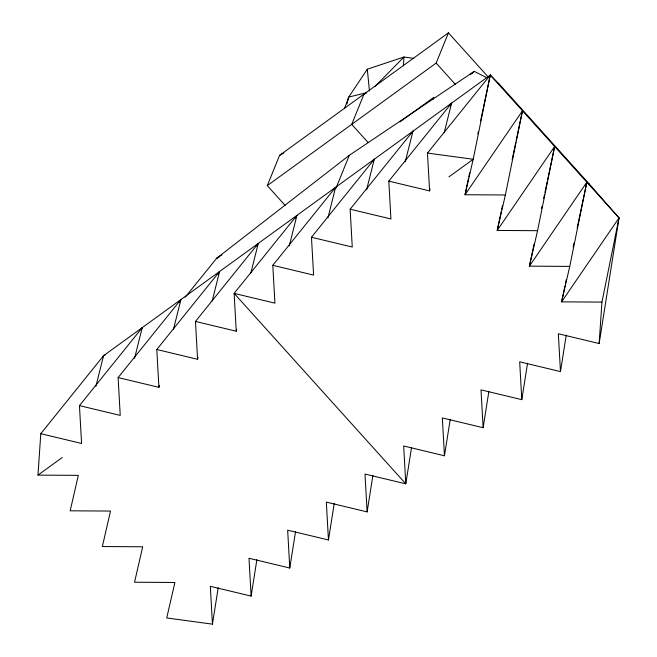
<?xml version="1.0" encoding="UTF-8"?>
<svg xmlns="http://www.w3.org/2000/svg" width="657" height="657" viewBox="0 0 657 657"><rect width="100%" height="100%" fill="white"/><g stroke="black" fill="none" stroke-linecap="round" stroke-linejoin="round"><path stroke-width="0.99" d="M403.464 65.815L403.932 57.011L413.77 58.366M37.975 475.11L40.783 433.694L103.576 355.692L490.278 75.07L499.221 84.104L589.337 184.091L619.025 217.91L599.143 343.529L558.343 333.748L560.47 371.591L519.679 361.81L521.798 399.653L481.006 389.872L483.133 427.715L442.333 417.934L444.461 455.777L403.669 445.996L405.788 483.839L364.996 474.058L367.123 511.902L326.332 502.12L328.451 539.964L287.659 530.191L289.778 568.026L248.987 558.253L251.114 596.088L210.322 586.315L212.441 624.15L166.722 617.95L174.893 582.488L134.537 582.233L142.7 546.78L102.352 546.525L110.516 511.064L70.168 510.817L78.331 475.356L37.975 475.11L62.234 457.502M599.143 343.529L601.943 302.113L619.025 217.91L490.278 75.07L427.477 153.073L429.604 190.908L388.813 181.135L390.931 218.97L350.14 209.197L352.259 247.032L311.467 237.259L313.594 275.094L272.803 265.321L274.922 303.156L234.13 293.383L236.249 331.218L195.458 321.445L197.585 359.28L156.793 349.508L158.912 387.343L118.12 377.57L120.239 415.405L79.448 405.632L81.575 443.467L40.783 433.694M212.441 624.15L218.214 587.678M251.114 596.088L256.887 559.616M289.778 568.026L295.551 531.554M328.451 539.964L334.224 503.492M367.123 511.902L372.897 475.43M411.561 447.368L405.788 483.839L234.13 293.383L296.923 215.381L289.261 245.956M444.461 455.777L450.234 419.306M483.133 427.715L488.898 391.243M521.798 399.653L527.571 363.181M560.47 371.591L566.244 335.119M488.857 77.781L490.278 75.07L473.196 159.273L465.033 194.735L505.381 194.981L522.463 110.778L465.033 194.735L468.392 178.778M537.566 230.689L554.648 146.486L497.218 230.443L537.566 230.689L529.402 266.151L569.759 266.405L586.832 182.203L529.402 266.151L534.034 244.215M468.819 176.782L469.656 172.791M477.861 133.905L478.288 131.909M480.596 120.937L490.278 75.07M501.217 211.497L497.218 230.443L505.381 194.981M501.636 209.501L502.474 205.51M512.156 159.643L515.729 142.692M516.147 140.697L522.463 110.778M541.606 208.318L542.025 206.323M543.709 198.34L544.546 194.357M544.973 192.361L547.289 181.389M547.708 179.394L554.648 146.486M564.954 285.91L561.587 301.859L601.943 302.113M565.373 283.914L566.219 279.923M573.159 247.016L574.004 243.024M577.158 228.069L586.832 182.203M569.759 266.405L561.587 301.859L619.025 217.91M95.914 386.267L103.576 355.692L105.457 354.887M134.586 358.205L142.249 327.629L79.448 405.632M158.912 387.343L159.405 385.372M173.497 329.157L180.921 299.567L118.12 377.57M197.585 359.28L198.077 357.309M212.17 301.095L219.586 271.505L156.793 349.508M236.249 331.218L236.75 329.247M250.843 273.033L258.258 243.443L195.458 321.445M327.933 217.894L335.596 187.319L272.803 265.321M366.598 189.832L374.268 159.257L311.467 237.259M405.27 161.77L412.933 131.195L350.14 209.197M429.604 190.908L430.097 188.937M444.189 132.714L451.605 103.133L388.813 181.135M346.97 103.962L348.727 97.08L367.288 69.207L403.932 57.011L375.303 86.157M344.531 108.586L348.727 97.08L366.598 92.711M285.122 205.411L267.292 185.627L279.562 155.397L448.435 32.85L488.274 77.058M336.055 188.009L349.335 155.29L474.239 71.334L486.73 77.715M267.292 185.627L436.158 63.08L448.435 32.85M433.094 99.174L433.842 97.326L400.006 121.882M141.296 329.436L142.249 327.629M179.492 302.286L180.921 299.567M218.165 274.224L219.586 271.505M256.838 246.161L258.258 243.443M295.502 218.091L296.923 215.381M334.651 189.126L335.596 187.319M373.316 161.064L374.268 159.257M411.988 133.001L412.933 131.195M450.185 105.843L451.605 103.133M102.591 357.49L103.576 355.692M185.175 297.21L216.744 258.193L349.335 155.29M472.071 73.469L474.239 71.334L470.33 74.611M448.936 176.873L473.196 159.273L427.477 153.073M221.926 254.9L216.744 258.193L219.405 256.698M279.562 155.397L283.923 152.884M365.859 93.409L363.994 94.123L351.725 124.354L368.109 142.528M497.431 83.193L499.221 84.104M587.555 183.18L589.337 184.091M436.158 63.08L455.367 84.392M367.288 69.207L369.472 90.995"/></g></svg>
